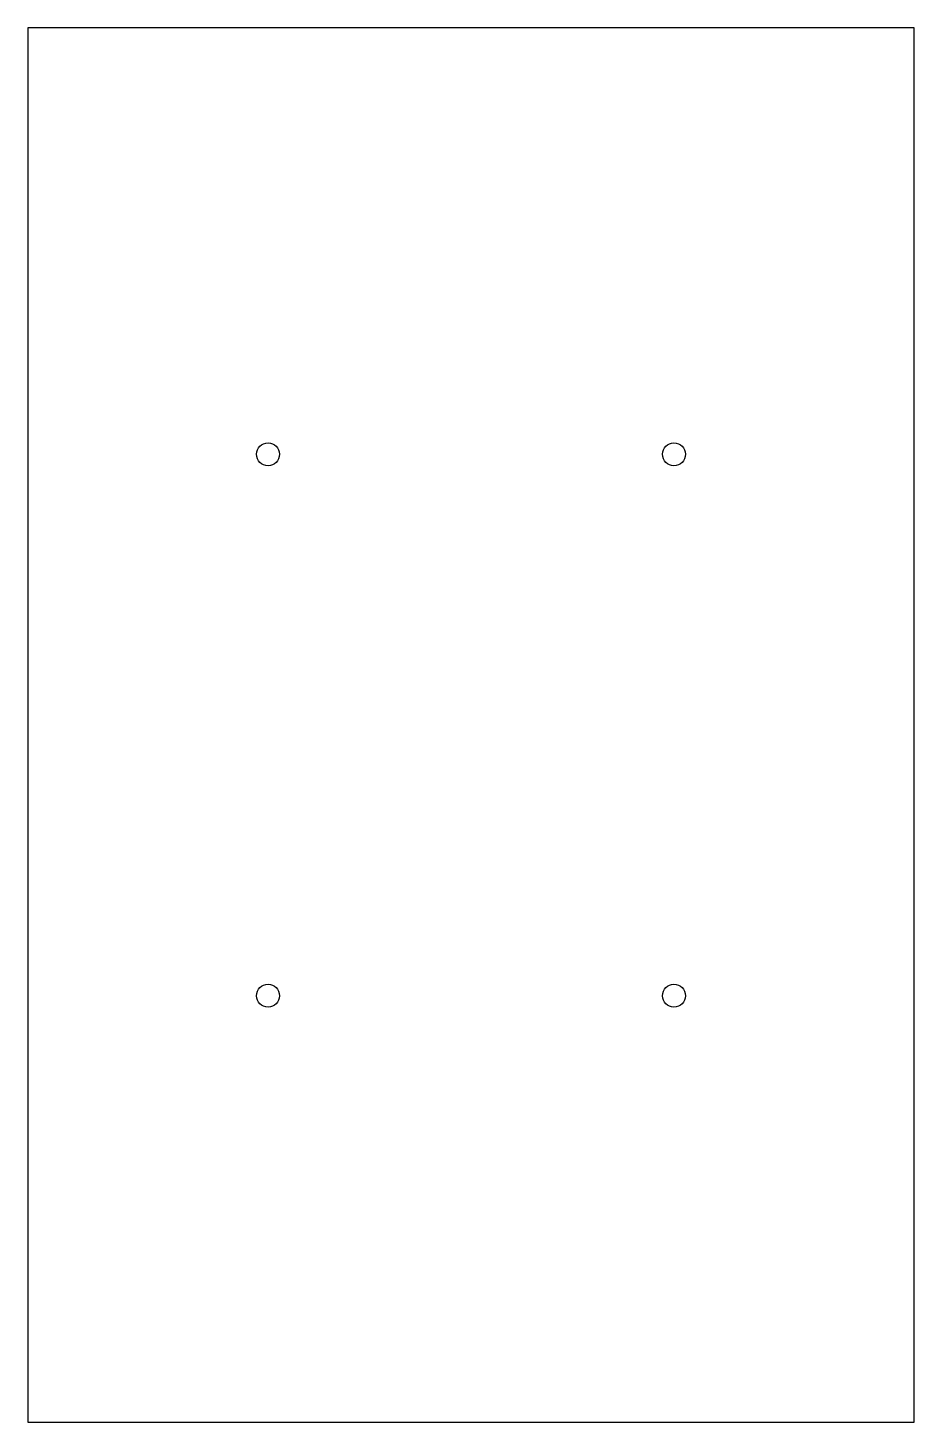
# Model space of a CAD drawing. Header units: millimetres. Extents: x -66 to 66, y -103 to 103.
import ezdxf

# ---------------------------------------------------------------- set-up
doc = ezdxf.new("R2010")
doc.units = ezdxf.units.MM

msp = doc.modelspace()

# ---------------------------------------------------------------- linework, layer by layer
at = {"color": 7, "linetype": 'Continuous', "lineweight": 25}
for p, q in [((-65.5, 103), (-65.5, -103)), ((65.5, 103), (-65.5, 103)), ((65.5, -103), (65.5, 103)), ((-65.5, -103), (65.5, -103))]:
    msp.add_line(p, q, dxfattribs=at)
for centre in [(-30, 40), (30, 40), (-30, -40), (30, -40)]:
    msp.add_circle(centre, 1.7, dxfattribs=at)

doc.saveas('drawing.dxf')
